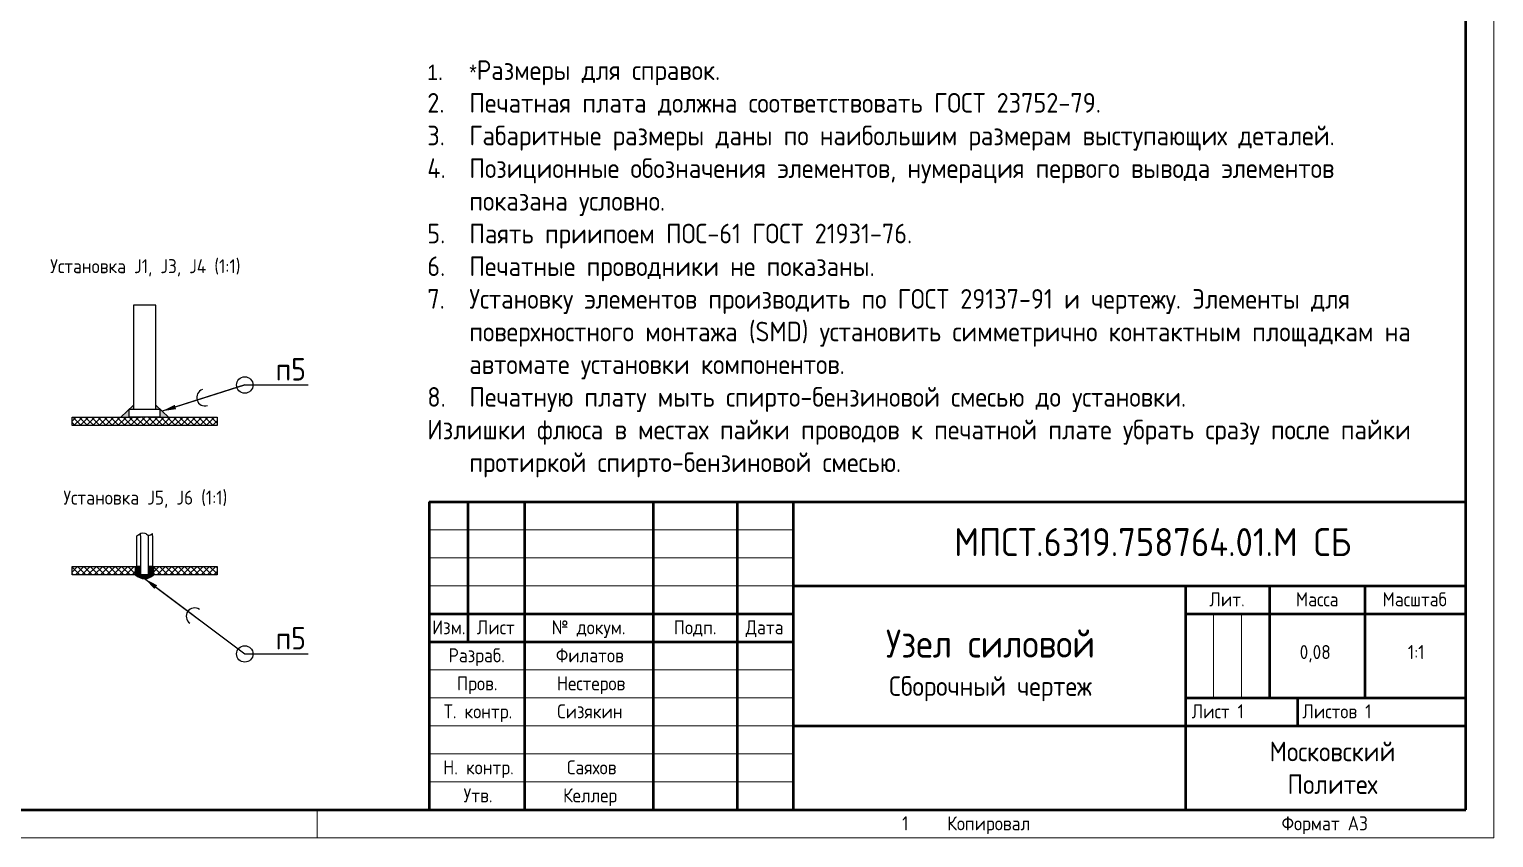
# Model space of a CAD drawing. Header units: millimetres. Extents: x 0 to 420, y 0 to 297.
# Drawn here: x 158.6 to 420, y 0 to 144.4 of the extents above; entities that cross this region are included whole.
import ezdxf
from ezdxf import colors
from ezdxf.entities.mleader import LeaderData, LeaderLine
from ezdxf.math import Vec2, Vec3

# ---------------------------------------------------------------- set-up
doc = ezdxf.new("R2010")
doc.units = ezdxf.units.MM
doc.layers.add('ОСНОВНОЙ', color=7, linetype='Continuous', lineweight=25)
doc.styles.add('СПДС', font='isocpeur.ttf', dxfattribs={"width": 0.9})
pattern_1 = [(45, (0, -33.5124), (-0.561266, 0.561266), []), (135, (0, -33.5124), (-0.561266, -0.561266), [])]

msp = doc.modelspace()

# ---------------------------------------------------------------- hatches: boundary and pattern name
h = msp.add_hatch(color=256)
h.dxf.hatch_style = 1
h.paths.add_polyline_path([(177.22, 77.212), (176.47, 76.512), (177.22, 76.512)])
h.paths.add_polyline_path([(176.47, 76.512), (174.97, 75.112), (176.47, 75.112)])
h.paths.add_polyline_path([(181.97, 75.112), (183.47, 75.112), (181.97, 76.512)])
h.paths.add_polyline_path([(181.22, 77.212), (181.22, 76.512), (181.97, 76.512)])
h = msp.add_hatch()
h.set_pattern_fill('ANSI37', color=256, scale=0.25)
h.set_pattern_definition(pattern_1)
h.paths.add_polyline_path([(180.79, 73.612), (192.17, 73.612), (192.17, 75.112), (179.92, 75.112), (176.47, 75.112), (166.27, 75.112), (166.27, 73.612)])
h = msp.add_hatch()
h.set_pattern_fill('ANSI37', color=256, scale=0.25)
h.set_pattern_definition(pattern_1)
h.paths.add_polyline_path([(166.27, 48.429), (166.27, 46.929), (177.62, 46.929), (177.62, 48.429)])
h.paths.add_polyline_path([(180.82, 48.429), (180.82, 46.929), (192.17, 46.929), (192.17, 48.429)])
h = msp.add_hatch(color=256)
h.dxf.hatch_style = 1
h.paths.add_polyline_path([(178.52, 48.429), (177.82, 48.429), (177.62, 48.429), (177.62, 46.961, 0.4396402), (180.82, 46.961), (180.82, 48.429), (179.92, 48.429), (179.92, 46.929), (178.52, 46.929)])

# ---------------------------------------------------------------- linework, layer by layer
at = {"color": 7, "linetype": 'Continuous', "lineweight": 18}
for p, q in [((420, 297), (420, 0)), ((230, 55), (295, 55)), ((230, 50), (295, 50)), ((230, 45), (295, 45)), ((370, 40), (370, 25)), ((375, 40), (375, 25)), ((230, 30), (295, 30)), ((230, 25), (295, 25)), ((230, 20), (295, 20)), ((230, 15), (295, 15)), ((230, 10), (295, 10)), ((0, 0), (420, 0))]:
    msp.add_line(p, q, dxfattribs=at)
at = {"color": 7, "linetype": 'Continuous', "lineweight": 50}
for p, q in [((415, 5), (415, 292)), ((230, 60), (415, 60)), ((230, 60), (230, 5)), ((237, 35), (237, 60)), ((247, 60), (247, 5)), ((270, 60), (270, 5)), ((285, 60), (285, 5)), ((295, 60), (295, 5)), ((295, 45), (415, 45)), ((365, 45), (365, 5)), ((380, 45), (380, 25)), ((397, 45), (397, 25)), ((230, 40), (295, 40)), ((365, 40), (415, 40)), ((230, 35), (295, 35)), ((365, 25), (415, 25)), ((385, 25), (385, 20)), ((295, 20), (415, 20)), ((20, 5), (415, 5))]:
    msp.add_line(p, q, dxfattribs=at)
for p, q in [((197.105, 80.838), (182.345, 76.162)), ((174.97, 75.112), (177.22, 77.212)), ((183.47, 75.112), (181.22, 77.212)), ((179.92, 75.112), (178.52, 75.112)), ((178.52, 53.925), (178.52, 54.339)), ((179.92, 53.925), (179.92, 54.042)), ((180.62, 53.925), (180.62, 54.309)), ((179.22, 46.257), (197.105, 32.822))]:
    msp.add_line(p, q)
for points in [[(181.22, 95.112), (177.22, 95.112), (177.22, 76.512), (181.22, 76.512)], [(176.47, 76.512), (181.97, 76.512), (181.97, 75.112), (176.47, 75.112)]]:
    msp.add_lwpolyline(points, close=True)
for points in [[(180.79, 73.612), (166.27, 73.612), (166.27, 75.112), (178.52, 75.112)], [(170.03, 73.612), (168.09, 73.612)], [(172.57, 73.612), (170.63, 73.612)], [(175.11, 73.612), (173.17, 73.612)], [(177.65, 73.612), (175.71, 73.612)], [(179.92, 75.112), (192.17, 75.112), (192.17, 73.612), (180.79, 73.612)], [(182.73, 73.612), (180.79, 73.612)], [(185.27, 73.612), (183.33, 73.612)], [(187.81, 73.612), (185.87, 73.612)], [(190.35, 73.612), (188.41, 73.612)], [(178.52, 53.925), (178.52, 48.429), (177.82, 48.429), (177.82, 53.925)], [(178.52, 53.925), (178.52, 46.929), (179.92, 46.929), (179.92, 53.925)], [(180.62, 53.925), (180.62, 48.429), (179.92, 48.429), (179.92, 53.925)], [(177.65, 46.929), (166.27, 46.929), (166.27, 48.429), (178.52, 48.429)], [(177.65, 46.929), (177.62, 46.929), (177.62, 48.429), (178.52, 48.429)], [(179.92, 48.429), (192.17, 48.429), (192.17, 46.929), (180.79, 46.929)], [(179.92, 48.429), (180.82, 48.429), (180.82, 46.929), (180.79, 46.929)], [(170.03, 46.929), (168.09, 46.929)], [(172.57, 46.929), (170.63, 46.929)], [(175.11, 46.929), (173.17, 46.929)], [(177.65, 46.929), (175.71, 46.929)], [(179.92, 46.929), (178.52, 46.929)], [(179.92, 46.929), (178.52, 46.929)], [(179.92, 46.929), (178.52, 46.929)], [(182.73, 46.929), (180.79, 46.929)], [(185.27, 46.929), (183.33, 46.929)], [(187.81, 46.929), (185.87, 46.929)], [(190.35, 46.929), (188.41, 46.929)]]:
    msp.add_lwpolyline(points)
for centre in [(197.105, 80.838), (197.105, 32.822)]:
    msp.add_circle(centre, 1.464)
for centre, radius, start, end in [((190.014, 78.591), 1.498, 107.44203, 287.44203), ((179.22, 48.429), 2.171, 222.53556, 317.46444), ((188.163, 39.54), 1.498, 55.20985, 235.20985)]:
    msp.add_arc(centre, radius, start, end)
msp.add_spline([(177.82, 53.925), (179.26, 54.394), (179.923, 54.041), (180.62, 54.309)], degree=3)
at = {"layer": 'ОСНОВНОЙ', "linetype": 'Continuous', "lineweight": 18}
for p, q in [((415, 292), (415, 5)), ((415, 5), (20, 5)), ((210, 5), (210, 0)), ((217.5, 4.999), (217.5, 5.001))]:
    msp.add_line(p, q, dxfattribs=at)

# ---------------------------------------------------------------- texts
at = {"insert": (227.175, 138.804), "char_height": 2.5, "width": 179.93713, "attachment_point": 1, "style": 'СПДС'}
msp.add_mtext('\\pxi-3,l4,t4;{\\fArial|b0|i0|c0|p34;\\H1.08333x;1.^I\\fArial|b0|i0|c204|p34;*\\fISOCPEUR|b0|i0|c204|p34;\\H1.29231x;Размеры для справок.\\P2.^IПечатная плата должна соответствовать ГОСТ 23752-79.\\P3.^IГабаритные размеры даны по наибольшим размерам выступающих деталей.\\P4.^IПозиционные обозначения элементов, нумерация первого вывода элементов показана условно.\\P5.^IПаять приипоем ПОС-61 ГОСТ 21931-76.\\P6.^IПечатные проводники не показаны.\\P7.^IУстановку элементов производить по ГОСТ 29137-91 и чертежу. Элементы для поверхностного монтажа (SMD) установить симметрично контактным площадкам на автомате установки компонентов.\\P8.^IПечатную плату мыть спирто-бензиновой смесью до установки.\\PИзлишки флюса в местах пайки проводов к печатной плате убрать сразу после пайки протиркой спирто-бензиновой смесью.}', dxfattribs=at)
at = {"color": 7, "linetype": 'Continuous', "lineweight": 0, "attachment_point": 2, "style": 'СПДС'}
for s, insert, char_height in [('Установка J1, J3, J4 (1:1)', (179.357, 103.303), 2.5), ('Установка J5, J6 (1:1)', (179.357, 61.98), 2.5), ('Лит.', (372.408, 43.817), 2.5), ('Масса', (388.491, 43.817), 2.5), ('Масштаб', (405.894, 43.817), 2.5), ('Изм.', (233.524, 38.817), 2.5), ('Лист', (241.898, 38.817), 2.5), ('№ докум.', (258.46, 38.817), 2.5), ('Подп.', (277.482, 38.817), 2.5), ('Дата', (289.886, 38.817), 2.5), ('0,08', (388.14, 34.402), 2.5), ('1:1', (406.168, 34.402), 2.5), ('Разраб.', (238.495, 33.817), 2.5), ('Филатов', (258.682, 33.817), 2.5), ('Пров.', (238.588, 28.817), 2.5), ('Нестеров', (258.912, 28.817), 2.5), ('Т. контр.', (238.743, 23.817), 2.5), ('Сизякин', (258.694, 23.817), 2.5), ('Лист 1', (370.761, 23.817), 2.5), ('Листов 1', (392.026, 23.817), 2.5), ('Московский\\PПолитех', (391.222, 17.148), 3.5), ('Н. контр.', (238.805, 13.817), 2.5), ('Саяхов', (259.026, 13.817), 2.5), ('Утв.', (238.744, 8.817), 2.5), ('Келлер', (258.735, 8.817), 2.5), ('1', (314.983, 3.823), 2.5), ('Копировал', (329.866, 3.817), 2.5), ('Формат А3', (389.849, 3.817), 2.5)]:
    msp.add_mtext(s, dxfattribs=dict(at, insert=insert, char_height=char_height))
at = {"color": 7, "linetype": 'Continuous', "lineweight": 0, "char_height": 3.5, "attachment_point": 2, "style": 'СПДС'}
for s, insert, width in [('{\\H1.42857x;МПСТ.6319.758764.01.М СБ}', (359.154, 55.284), 75.12856), ('{\\H1.42857x;Узел силовой}\\PСборочный чертеж', (330.177, 37.16), 40.94996)]:
    msp.add_mtext(s, dxfattribs=dict(at, insert=insert, width=width))

# ---------------------------------------------------------------- leaders
ml = msp.add_multileader_mtext('Standard')
ml.set_content('п5', color=256, style='СПДС')
ml.set_leader_properties()
ml.build(insert=Vec2(0, 0))
ml.multileader.update_dxf_attribs({"text_left_attachment_type": 6, "text_right_attachment_type": 6, "dogleg_length": 5, "arrow_head_size": 2.5})
ctx = ml.context
ctx.base_point, ctx.arrow_head_size, ctx.landing_gap_size, ctx.plane_origin = Vec3(202.105, 80.838), 2.5, 0.5, Vec3(168.34, 94.695)
ctx.left_attachment, ctx.right_attachment = 6, 6
notes = []
notes.append((ctx, [(0, (1, 1, 0), (197.105, 80.838), (1, 0), 5, [(0, [(182.345, 76.162)], 0, [])])]))
ctx.mtext.insert, ctx.mtext.flow_direction = Vec3(202.605, 85.638), 5
ml = msp.add_multileader_mtext('Standard')
ml.set_content('п5', color=256, style='СПДС')
ml.set_leader_properties()
ml.build(insert=Vec2(0, 0))
ml.multileader.update_dxf_attribs({"text_left_attachment_type": 6, "text_right_attachment_type": 6, "dogleg_length": 5, "arrow_head_size": 2.5})
ctx = ml.context
ctx.base_point, ctx.arrow_head_size, ctx.landing_gap_size, ctx.plane_origin = Vec3(202.105, 32.822), 2.5, 0.5, Vec3(168.34, 46.679)
ctx.left_attachment, ctx.right_attachment = 6, 6
notes.append((ctx, [(0, (1, 1, 0), (197.105, 32.822), (1, 0), 5, [(0, [(179.22, 46.257)], 0, [])])]))
ctx.mtext.insert, ctx.mtext.flow_direction = Vec3(202.605, 37.622), 5
for ctx, leaders in notes:
    for number, flags, end, landing, length, lines in leaders:
        leader = LeaderData()
        leader.index, (leader.has_last_leader_line, leader.has_dogleg_vector, leader.attachment_direction) = number, flags
        leader.last_leader_point, leader.dogleg_vector, leader.dogleg_length = Vec3(end), Vec3(landing), length
        for number, points, colour, breaks in lines:
            line = LeaderLine()
            line.index, line.vertices, line.color, line.breaks = number, Vec3.list(points), colors.encode_raw_color(colour), breaks
            leader.lines.append(line)
        ctx.leaders.append(leader)

doc.saveas('drawing.dxf')
